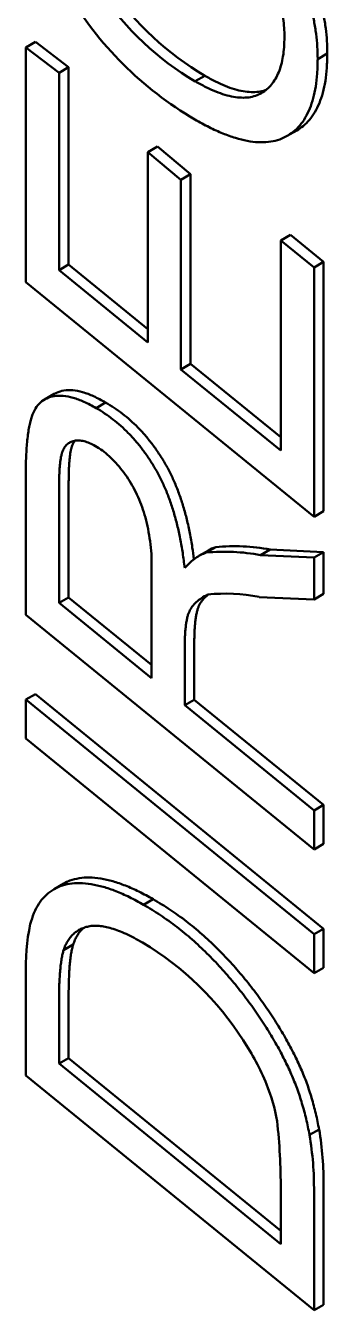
# Model space of a CAD drawing. Header units: millimetres. Extents: x 0 to 420, y 0 to 297.
# Drawn here: x 237.16 to 237.321, y 126.648 to 127.334 of the extents above; entities that cross this region are included whole.
import ezdxf

# ---------------------------------------------------------------- set-up
doc = ezdxf.new("R2010")
doc.units = ezdxf.units.MM
doc.header["$LTSCALE"] = 0.75
doc.layers.add('Visible', color=7, linetype='Continuous', lineweight=50)

msp = doc.modelspace()

# ---------------------------------------------------------------- linework, layer by layer
at = {"layer": 'Visible', "extrusion": (0, 0.816497, 0.57735)}
for p, q in [((237.16023, 127.32267), (237.16537, 127.32563)), ((237.16023, 127.32267), (237.178, 127.30917)), ((237.16023, 127.19732), (237.16023, 127.32267)), ((237.16537, 127.32563), (237.18313, 127.31214)), ((237.31616, 127.31651), (237.32129, 127.31947)), ((237.178, 127.30917), (237.18313, 127.31214)), ((237.178, 127.30917), (237.178, 127.20373)), ((237.18313, 127.31214), (237.18313, 127.2067)), ((237.25074, 127.3046), (237.25588, 127.30756)), ((237.29982, 127.27541), (237.30496, 127.27837)), ((237.22537, 127.26683), (237.2305, 127.2698)), ((237.2305, 127.2698), (237.24826, 127.25498)), ((237.22537, 127.26683), (237.24313, 127.25202)), ((237.22537, 127.16513), (237.22537, 127.26683)), ((237.24313, 127.25202), (237.24826, 127.25498)), ((237.24826, 127.25498), (237.24826, 127.15367)), ((237.24313, 127.25202), (237.24313, 127.15071)), ((237.29642, 127.21958), (237.30155, 127.22254)), ((237.30155, 127.22254), (237.31931, 127.20812)), ((237.29642, 127.21958), (237.31418, 127.20516)), ((237.29642, 127.1073), (237.29642, 127.21958)), ((237.178, 127.20373), (237.18313, 127.2067)), ((237.18313, 127.2067), (237.22537, 127.17228)), ((237.31418, 127.20516), (237.31931, 127.20812)), ((237.31931, 127.20812), (237.31931, 127.07494)), ((237.178, 127.20373), (237.22537, 127.16513)), ((237.31418, 127.20516), (237.31418, 127.07198)), ((237.31418, 127.07198), (237.16023, 127.19732)), ((237.24313, 127.15071), (237.24826, 127.15367)), ((237.24826, 127.15367), (237.29642, 127.11445)), ((237.24313, 127.15071), (237.29642, 127.1073)), ((237.17027, 127.13464), (237.1754, 127.1376)), ((237.19776, 127.13008), (237.2029, 127.13304)), ((237.16023, 127.01956), (237.16023, 127.09402)), ((237.18313, 127.09004), (237.18313, 127.0289)), ((237.178, 127.08708), (237.178, 127.02594)), ((237.31418, 127.07198), (237.31931, 127.07494)), ((237.25657, 127.05282), (237.26171, 127.05578)), ((237.22734, 126.98577), (237.22734, 127.05211)), ((237.25264, 127.05106), (237.25777, 127.05402)), ((237.28559, 127.05148), (237.29073, 127.05445)), ((237.28559, 127.05148), (237.31418, 127.05015)), ((237.29073, 127.05445), (237.31931, 127.05311)), ((237.31418, 127.05015), (237.31931, 127.05311)), ((237.31418, 127.05015), (237.31418, 127.02779)), ((237.31931, 127.05311), (237.31931, 127.03075)), ((237.178, 127.02594), (237.18313, 127.0289)), ((237.18313, 127.0289), (237.22734, 126.99291)), ((237.31418, 127.02779), (237.28485, 127.02912)), ((237.31418, 127.02779), (237.31931, 127.03075)), ((237.178, 127.02594), (237.22734, 126.98577)), ((237.31418, 126.89422), (237.16023, 127.01956)), ((237.2451, 127.00094), (237.2451, 126.97131)), ((237.25023, 127.0039), (237.25023, 126.97427)), ((237.16023, 126.97434), (237.16537, 126.9773)), ((237.16023, 126.97434), (237.31418, 126.84899)), ((237.16023, 126.95347), (237.16023, 126.97434)), ((237.16537, 126.9773), (237.31931, 126.85195)), ((237.2451, 126.97131), (237.25023, 126.97427)), ((237.25023, 126.97427), (237.31931, 126.91805)), ((237.2451, 126.97131), (237.31418, 126.91508)), ((237.31418, 126.82812), (237.16023, 126.95347)), ((237.31418, 126.91508), (237.31931, 126.91805)), ((237.31931, 126.91805), (237.31931, 126.89718)), ((237.31418, 126.91508), (237.31418, 126.89422)), ((237.31418, 126.89422), (237.31931, 126.89718)), ((237.17542, 126.87308), (237.18055, 126.87605)), ((237.22314, 126.86473), (237.22828, 126.86769)), ((237.31418, 126.84899), (237.31931, 126.85195)), ((237.31931, 126.85195), (237.31931, 126.83109)), ((237.18043, 126.84046), (237.18556, 126.84343)), ((237.31418, 126.84899), (237.31418, 126.82812)), ((237.31418, 126.82812), (237.31931, 126.83109)), ((237.16023, 126.77343), (237.16023, 126.82659)), ((237.18313, 126.81627), (237.18313, 126.7828)), ((237.178, 126.81331), (237.178, 126.77984)), ((237.178, 126.77984), (237.18313, 126.7828)), ((237.18313, 126.7828), (237.29642, 126.69055)), ((237.178, 126.77984), (237.29642, 126.68341)), ((237.31418, 126.64808), (237.16023, 126.77343)), ((237.31178, 126.74177), (237.31691, 126.74473)), ((237.29642, 126.68341), (237.29642, 126.71275)), ((237.31931, 126.71443), (237.31931, 126.65104)), ((237.31418, 126.71147), (237.31418, 126.64808)), ((237.31418, 126.64808), (237.31931, 126.65104))]:
    msp.add_line(p, q, dxfattribs=at)
at = {"layer": 'Visible', "extrusion": (3e-16, 0, -1)}
msp.add_arc((-237.34823, 127.45027), 0.1927, 300.46981, 329.40148, dxfattribs=at)
at = {"layer": 'Visible', "extrusion": (2e-16, 0, -1)}
msp.add_arc((-237.33076, 127.44046), 0.15769, 300.49593, 325.65952, dxfattribs=at)
at = {"layer": 'Visible', "extrusion": (0, -1e-16, -1)}
msp.add_arc((-237.33589, 127.44343), 0.15769, 300.49593, 325.65952, dxfattribs=at)
at = {"layer": 'Visible'}
for centre, radius, start, end in [((237.26879, 127.03466), 0.02228, 108.54618, 119.65154), ((237.27165, 126.95633), 0.09995, 78.99598, 95.70796), ((237.26651, 126.95337), 0.09995, 78.99598, 95.70796), ((237.26663, 126.93755), 0.09337, 78.74253, 95.70467), ((237.27576, 126.83089), 0.11557, 168.23987, 182.13023), ((237.13967, 126.70561), 0.16183, 32.42376, 59.15532)]:
    msp.add_arc(centre, radius, start, end, dxfattribs=at)
at = {"layer": 'Visible', "extrusion": (2e-16, -1e-16, -1)}
for centre, radius, start, end in [((-237.16367, 126.71724), 0.13542, 146.28428, 157.59575), ((-237.19963, 126.73293), 0.09619, 158.07052, 170.27496)]:
    msp.add_arc(centre, radius, start, end, dxfattribs=at)
at = {"layer": 'Visible', "extrusion": (3e-16, 1e-16, -1)}
msp.add_arc((-236.98736, 126.71431), 0.30906, 173.5219, 180.28914, dxfattribs=at)
at = {"layer": 'Visible', "extrusion": (3e-16, -2e-16, -1)}
msp.add_arc((-237.14204, 126.71309), 0.17215, 170.41042, 180.54139, dxfattribs=at)
at = {"layer": 'Visible', "extrusion": (2e-16, -3e-16, -1)}
msp.add_arc((-237.14717, 126.71606), 0.17215, 170.41042, 180.54139, dxfattribs=at)
at = {"layer": 'Visible', "extrusion": (-2.6168e-12, -2.1767e-12, -1)}
msp.add_open_spline([(237.26089, 127.42864), (237.26311, 127.42641), (237.26746, 127.42203), (237.27369, 127.41518), (237.27948, 127.40823), (237.28489, 127.40124), (237.28982, 127.39413), (237.29438, 127.38697), (237.29853, 127.37973), (237.30223, 127.37242), (237.30549, 127.36513), (237.30835, 127.3579), (237.31075, 127.35077), (237.31276, 127.3437), (237.31424, 127.33676), (237.31538, 127.32987), (237.31603, 127.32309), (237.31611, 127.31872), (237.31615, 127.31651)], degree=3, knots=[0, 0, 0, 0, 0.074708, 0.146232, 0.215412, 0.28197, 0.346609, 0.409581, 0.471472, 0.532484, 0.592555, 0.651264, 0.709256, 0.766626, 0.824289, 0.881888, 0.940311, 1, 1, 1, 1], dxfattribs=at)
at = {"layer": 'Visible', "extrusion": (1.5888e-12, 2.9374e-12, -1)}
msp.add_open_spline([(237.26602, 127.43161), (237.26824, 127.42937), (237.27259, 127.42499), (237.27882, 127.41814), (237.28461, 127.4112), (237.29002, 127.40421), (237.29495, 127.39709), (237.29951, 127.38993), (237.30366, 127.38269), (237.30736, 127.37538), (237.31062, 127.36809), (237.31348, 127.36086), (237.31588, 127.35373), (237.31789, 127.34667), (237.31937, 127.33972), (237.32051, 127.33283), (237.32116, 127.32606), (237.32124, 127.32168), (237.32129, 127.31947)], degree=3, knots=[0, 0, 0, 0, 0.074708, 0.146232, 0.215412, 0.28197, 0.346609, 0.409581, 0.471472, 0.532484, 0.592555, 0.651264, 0.709256, 0.766626, 0.824289, 0.881888, 0.940311, 1, 1, 1, 1], dxfattribs=at)
at = {"layer": 'Visible', "extrusion": (-1.01515e-11, -4.5996e-12, -1)}
msp.add_open_spline([(237.29839, 127.32833), (237.29837, 127.32995), (237.29831, 127.33316), (237.29779, 127.33817), (237.297, 127.34323), (237.29584, 127.34836), (237.29445, 127.35355), (237.29262, 127.35882), (237.29053, 127.36415), (237.28812, 127.36954), (237.28543, 127.3749), (237.28241, 127.38016), (237.27916, 127.38533), (237.27565, 127.3904), (237.27183, 127.3953), (237.26778, 127.40011), (237.26346, 127.40482), (237.26045, 127.40777), (237.25892, 127.40927)], degree=3, knots=[0, 0, 0, 0, 0.060714, 0.120473, 0.179174, 0.238193, 0.296791, 0.355884, 0.416315, 0.477655, 0.539918, 0.602208, 0.66495, 0.728859, 0.793839, 0.860382, 0.929196, 1, 1, 1, 1], dxfattribs=at)
at = {"layer": 'Visible', "extrusion": (1.2573e-12, -1.9253e-12, -1)}
msp.add_open_spline([(237.25075, 127.3046), (237.25263, 127.30355), (237.25628, 127.3015), (237.26159, 127.29915), (237.26656, 127.29734), (237.27119, 127.29625), (237.27546, 127.29578), (237.27941, 127.29591), (237.283, 127.29677), (237.28623, 127.29824), (237.28909, 127.3003), (237.29158, 127.30284), (237.29368, 127.30589), (237.29543, 127.30939), (237.29674, 127.31343), (237.29769, 127.31793), (237.2983, 127.32289), (237.29836, 127.3265), (237.29839, 127.32833)], degree=3, knots=[0, 0, 0, 0, 0.076554, 0.14849, 0.217041, 0.281998, 0.344266, 0.404497, 0.463309, 0.522232, 0.580564, 0.637771, 0.695076, 0.752725, 0.811565, 0.871926, 0.934728, 1, 1, 1, 1], dxfattribs=at)
at = {"layer": 'Visible'}
for points, knots in [([(237.31615, 127.31651), (237.3161, 127.31392), (237.31599, 127.30885), (237.31521, 127.30181), (237.31391, 127.2955), (237.312, 127.28997), (237.30963, 127.2851), (237.30673, 127.28093), (237.30323, 127.27758), (237.29926, 127.27492), (237.29478, 127.27304), (237.28981, 127.27204), (237.28437, 127.27194), (237.27848, 127.27265), (237.27213, 127.27428), (237.26533, 127.2767), (237.25808, 127.28), (237.25309, 127.28278), (237.25053, 127.28421)], [0, 0, 0, 0, 0.067191, 0.131134, 0.192685, 0.25186, 0.309663, 0.366823, 0.423691, 0.481298, 0.539455, 0.598096, 0.658016, 0.720068, 0.784788, 0.852528, 0.92432, 1, 1, 1, 1]), ([(237.1754, 127.1376), (237.17578, 127.13782), (237.1774, 127.13866), (237.18061, 127.1396), (237.18534, 127.13975), (237.19069, 127.13867), (237.1966, 127.13648), (237.20074, 127.13422), (237.2029, 127.13304)], [0.5864039, 0.5864039, 0.5864039, 0.5864039, 0.6084558, 0.6789403, 0.7520488, 0.8287677, 0.9109211, 1, 1, 1, 1]), ([(237.18647, 127.11259), (237.18627, 127.11233), (237.18564, 127.1114), (237.18494, 127.10993), (237.18443, 127.10805), (237.18404, 127.10638), (237.1838, 127.10435), (237.18353, 127.10207), (237.18337, 127.09947), (237.18319, 127.09662), (237.18316, 127.09342), (237.18314, 127.0912), (237.18313, 127.09004)], [0.4646527, 0.4646527, 0.4646527, 0.4646527, 0.4928696, 0.5589987, 0.5953642, 0.6367049, 0.6836135, 0.7357018, 0.7936993, 0.8569567, 0.9254418, 1, 1, 1, 1]), ([(237.2451, 127.04467), (237.24605, 127.04566), (237.24787, 127.04757), (237.25074, 127.04992), (237.2536, 127.05169), (237.25561, 127.05246), (237.25657, 127.05282)], [0, 0, 0, 0, 0.285332, 0.545572, 0.783225, 1, 1, 1, 1]), ([(237.25734, 127.03044), (237.25622, 127.02983), (237.25408, 127.02867), (237.2513, 127.02657), (237.24915, 127.0242), (237.24778, 127.02198), (237.24696, 127.01995), (237.24649, 127.01812), (237.24606, 127.01602), (237.24569, 127.01362), (237.24542, 127.0109), (237.24524, 127.00785), (237.24511, 127.00452), (237.2451, 127.00216), (237.2451, 127.00094)], [0, 0, 0, 0, 0.133177, 0.252531, 0.359187, 0.454341, 0.501796, 0.555099, 0.613928, 0.678434, 0.749497, 0.826406, 0.910185, 1, 1, 1, 1]), ([(237.25773, 127.03048), (237.25727, 127.03013), (237.25603, 127.02909), (237.25428, 127.02716), (237.25291, 127.02495), (237.25209, 127.02292), (237.25162, 127.02108), (237.25119, 127.01898), (237.25082, 127.01658), (237.25055, 127.01386), (237.25038, 127.01081), (237.25024, 127.00748), (237.25024, 127.00512), (237.25023, 127.0039)], [0.1931472, 0.1931472, 0.1931472, 0.1931472, 0.2525314, 0.3591872, 0.4543412, 0.5017962, 0.5550991, 0.613928, 0.6784343, 0.7494965, 0.8264059, 0.9101854, 1, 1, 1, 1]), ([(237.18055, 126.87605), (237.18159, 126.87664), (237.18419, 126.87789), (237.18874, 126.87905), (237.19425, 126.87943), (237.20028, 126.8788), (237.20673, 126.87735), (237.21358, 126.87503), (237.2208, 126.87183), (237.22575, 126.8691), (237.22828, 126.86769)], [0.3358631, 0.3358631, 0.3358631, 0.3358631, 0.3922656, 0.4709075, 0.5510441, 0.6344795, 0.7208491, 0.8100467, 0.9027305, 1, 1, 1, 1]), ([(237.16264, 126.85444), (237.16324, 126.85643), (237.16442, 126.86036), (237.16704, 126.86532), (237.17031, 126.86936), (237.17418, 126.87252), (237.17861, 126.87481), (237.18361, 126.87609), (237.18912, 126.87647), (237.19515, 126.87583), (237.2016, 126.87439), (237.20845, 126.87207), (237.21567, 126.86887), (237.22061, 126.86613), (237.22314, 126.86473)], [0, 0, 0, 0, 0.080974, 0.159821, 0.237101, 0.314559, 0.392266, 0.470907, 0.551044, 0.634479, 0.720849, 0.810047, 0.90273, 1, 1, 1, 1]), ([(237.22828, 126.86769), (237.2313, 126.86588), (237.23724, 126.86231), (237.24594, 126.85605), (237.25424, 126.84924), (237.2621, 126.84188), (237.2695, 126.83413), (237.27647, 126.82615), (237.283, 126.81793), (237.289, 126.80952), (237.29448, 126.80116), (237.29933, 126.79297), (237.3036, 126.78502), (237.30725, 126.77721), (237.31041, 126.76939), (237.31301, 126.76138), (237.31526, 126.7531), (237.31635, 126.74756), (237.31691, 126.74473)], [0, 0, 0, 0, 0.077723, 0.152498, 0.224882, 0.295406, 0.363791, 0.430071, 0.49486, 0.558338, 0.619324, 0.67687, 0.731323, 0.783261, 0.834457, 0.887283, 0.942446, 1, 1, 1, 1]), ([(237.22262, 126.84452), (237.2211, 126.84537), (237.21814, 126.84701), (237.21385, 126.84916), (237.20984, 126.85081), (237.20608, 126.85216), (237.2026, 126.85303), (237.1994, 126.85347), (237.19644, 126.8536), (237.19379, 126.85322), (237.19138, 126.85252), (237.18915, 126.85163), (237.18717, 126.85039), (237.18538, 126.84895), (237.18382, 126.84721), (237.18247, 126.84522), (237.1813, 126.843), (237.18072, 126.84131), (237.18043, 126.84046)], [0, 0, 0, 0, 0.086682, 0.168274, 0.245111, 0.317334, 0.386095, 0.450577, 0.512121, 0.571266, 0.628175, 0.683804, 0.73763, 0.790853, 0.842657, 0.895089, 0.947226, 1, 1, 1, 1]), ([(237.19114, 126.8524), (237.19094, 126.85222), (237.19017, 126.85154), (237.18895, 126.85017), (237.1876, 126.84819), (237.18644, 126.84596), (237.18586, 126.84427), (237.18556, 126.84343)], [0.7719368, 0.7719368, 0.7719368, 0.7719368, 0.7908532, 0.842657, 0.895089, 0.9472259, 1, 1, 1, 1]), ([(237.18556, 126.84343), (237.18536, 126.84273), (237.18493, 126.84125), (237.18445, 126.83874), (237.18406, 126.83587), (237.18372, 126.83266), (237.18344, 126.8291), (237.18327, 126.82514), (237.18313, 126.82085), (237.18313, 126.81784), (237.18313, 126.81627)], [0, 0, 0, 0, 0.08853, 0.187025, 0.29584, 0.41414, 0.544502, 0.685715, 0.836711, 1, 1, 1, 1]), ([(237.18043, 126.84046), (237.18023, 126.83977), (237.17979, 126.83829), (237.17932, 126.83578), (237.17893, 126.83291), (237.17859, 126.8297), (237.17831, 126.82613), (237.17814, 126.82218), (237.178, 126.81789), (237.178, 126.81488), (237.178, 126.81331)], [0, 0, 0, 0, 0.08853, 0.187025, 0.29584, 0.41414, 0.544502, 0.685715, 0.836711, 1, 1, 1, 1])]:
    msp.add_open_spline(points, degree=3, knots=knots, dxfattribs=at)
at = {"layer": 'Visible', "extrusion": (2.2691e-12, -6.78e-12, -1)}
msp.add_open_spline([(237.32129, 127.31947), (237.32123, 127.31688), (237.32112, 127.31182), (237.32035, 127.30478), (237.31904, 127.29846), (237.31713, 127.29293), (237.31476, 127.28807), (237.31186, 127.28389), (237.30854, 127.28072), (237.30613, 127.27905), (237.30495, 127.27837)], degree=3, knots=[0, 0, 0, 0, 0.0671912, 0.131134, 0.1926847, 0.2518604, 0.3096626, 0.3668226, 0.4236905, 0.4725984, 0.4725984, 0.4725984, 0.4725984], dxfattribs=at)
at = {"layer": 'Visible', "extrusion": (4.7567e-12, -1.9721e-12, -1)}
msp.add_open_spline([(237.25588, 127.30756), (237.25776, 127.30651), (237.26141, 127.30447), (237.26672, 127.30211), (237.27169, 127.3003), (237.27632, 127.29921), (237.2806, 127.29874), (237.28455, 127.29887), (237.28713, 127.29949), (237.28843, 127.29996), (237.2886, 127.30002)], degree=3, knots=[0, 0, 0, 0, 0.076554, 0.1484897, 0.2170408, 0.2819977, 0.3442656, 0.4044972, 0.4633088, 0.4725626, 0.4725626, 0.4725626, 0.4725626], dxfattribs=at)
at = {"layer": 'Visible', "extrusion": (1.5488e-12, 1.9352e-12, -1)}
msp.add_open_spline([(237.16023, 127.09402), (237.16025, 127.09579), (237.16029, 127.09921), (237.16037, 127.10417), (237.16069, 127.10865), (237.16099, 127.11282), (237.16148, 127.11655), (237.16196, 127.11997), (237.16266, 127.12289), (237.16361, 127.12632), (237.16524, 127.12992), (237.16794, 127.13322), (237.17139, 127.13543), (237.17548, 127.13664), (237.18021, 127.13678), (237.18555, 127.13571), (237.19147, 127.13352), (237.19561, 127.13125), (237.19776, 127.13008)], degree=3, knots=[0, 0, 0, 0, 0.063849, 0.123461, 0.17935, 0.231487, 0.280004, 0.324437, 0.365527, 0.40271, 0.472349, 0.540706, 0.608456, 0.67894, 0.752049, 0.828768, 0.910921, 1, 1, 1, 1], dxfattribs=at)
at = {"layer": 'Visible', "extrusion": (2.8738e-12, 5.993e-13, -1)}
msp.add_open_spline([(237.2029, 127.13304), (237.20443, 127.13211), (237.20744, 127.13029), (237.21187, 127.12708), (237.21611, 127.12357), (237.22015, 127.11976), (237.22395, 127.11557), (237.2276, 127.11112), (237.23101, 127.10631), (237.23426, 127.10123), (237.23722, 127.09578), (237.23993, 127.08997), (237.24236, 127.0838), (237.24447, 127.07725), (237.24636, 127.07034), (237.24794, 127.06308), (237.24919, 127.056), (237.24977, 127.0514), (237.25003, 127.0493)], degree=3, knots=[0, 0, 0, 0, 0.0599615, 0.1179155, 0.1743086, 0.229242, 0.2834197, 0.3374345, 0.3922176, 0.4475206, 0.5044316, 0.5633815, 0.6259297, 0.6915904, 0.761572, 0.8361374, 0.9152532, 0.9822717, 0.9822717, 0.9822717, 0.9822717], dxfattribs=at)
at = {"layer": 'Visible', "extrusion": (-1.1777e-12, 1.792e-13, -1)}
msp.add_open_spline([(237.19776, 127.13008), (237.1993, 127.12915), (237.20231, 127.12733), (237.20674, 127.12412), (237.21097, 127.12061), (237.21502, 127.11679), (237.21882, 127.1126), (237.22246, 127.10815), (237.22587, 127.10335), (237.22912, 127.09826), (237.23209, 127.09282), (237.23479, 127.08701), (237.23723, 127.08083), (237.23934, 127.07429), (237.24123, 127.06738), (237.24281, 127.06012), (237.24415, 127.05247), (237.24478, 127.04733), (237.2451, 127.04467)], degree=3, knots=[0, 0, 0, 0, 0.059961, 0.117916, 0.174309, 0.229242, 0.28342, 0.337434, 0.392218, 0.447521, 0.504432, 0.563382, 0.62593, 0.69159, 0.761572, 0.836137, 0.915253, 1, 1, 1, 1], dxfattribs=at)
at = {"layer": 'Visible', "extrusion": (-2.09471e-11, 1.41824e-11, -1)}
msp.add_open_spline([(237.19743, 127.10976), (237.19638, 127.11033), (237.19434, 127.11144), (237.19141, 127.11239), (237.18866, 127.11284), (237.18618, 127.11263), (237.18399, 127.11191), (237.18212, 127.11069), (237.18071, 127.10886), (237.1798, 127.10697), (237.1793, 127.10509), (237.17891, 127.10342), (237.17867, 127.10139), (237.1784, 127.09911), (237.17824, 127.09651), (237.17806, 127.09365), (237.17803, 127.09046), (237.17801, 127.08823), (237.178, 127.08708)], degree=3, knots=[0, 0, 0, 0, 0.076972, 0.150828, 0.221349, 0.292214, 0.361007, 0.427228, 0.49287, 0.558999, 0.595364, 0.636705, 0.683614, 0.735702, 0.793699, 0.856957, 0.925442, 1, 1, 1, 1], dxfattribs=at)
at = {"layer": 'Visible', "extrusion": (1.13952e-11, 1.4757e-12, -1)}
msp.add_open_spline([(237.22734, 127.05211), (237.22712, 127.05439), (237.22671, 127.05877), (237.22563, 127.06527), (237.22423, 127.07137), (237.22242, 127.07709), (237.22029, 127.08248), (237.21776, 127.08755), (237.21496, 127.09235), (237.21178, 127.09677), (237.20841, 127.10083), (237.20486, 127.10438), (237.20118, 127.10744), (237.19868, 127.10898), (237.19743, 127.10976)], degree=3, knots=[0, 0, 0, 0, 0.110494, 0.212569, 0.305782, 0.391929, 0.473089, 0.551439, 0.628047, 0.703954, 0.779494, 0.853016, 0.926011, 1, 1, 1, 1], dxfattribs=at)
at = {"layer": 'Visible', "extrusion": (3.7506e-12, 2.1256e-12, -1)}
msp.add_open_spline([(237.22314, 126.86473), (237.22617, 126.86291), (237.23211, 126.85935), (237.24081, 126.85309), (237.2491, 126.84628), (237.25697, 126.83891), (237.26437, 126.83117), (237.27134, 126.82318), (237.27787, 126.81497), (237.28387, 126.80656), (237.28935, 126.7982), (237.2942, 126.79001), (237.29847, 126.78205), (237.30212, 126.77425), (237.30528, 126.76642), (237.30788, 126.75842), (237.31012, 126.75014), (237.31122, 126.7446), (237.31178, 126.74177)], degree=3, knots=[0, 0, 0, 0, 0.077723, 0.152498, 0.224882, 0.295406, 0.363791, 0.430071, 0.49486, 0.558338, 0.619324, 0.67687, 0.731323, 0.783261, 0.834457, 0.887283, 0.942446, 1, 1, 1, 1], dxfattribs=at)

doc.saveas('drawing.dxf')
